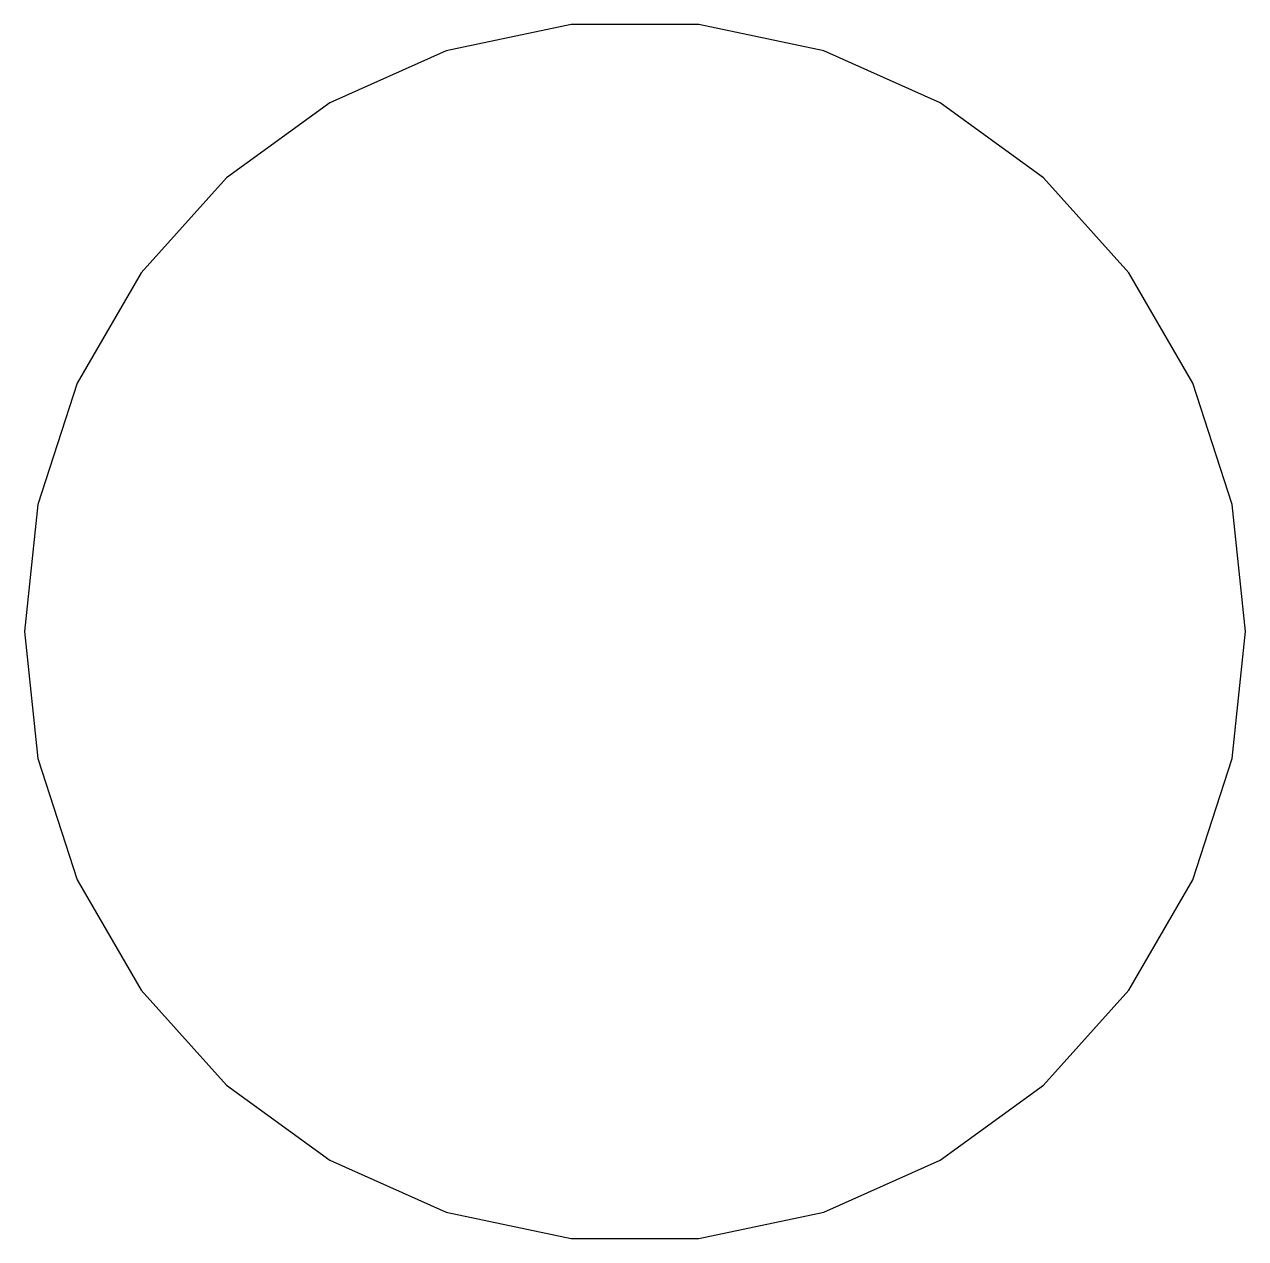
# Model space of a CAD drawing. Header units: metres. Extents: x -100 to 100, y -99 to 99.
import ezdxf

# ---------------------------------------------------------------- set-up
doc = ezdxf.new("R2010")
doc.units = ezdxf.units.M

msp = doc.modelspace()

# ---------------------------------------------------------------- linework, layer by layer
for p, q in [((-10.4528, 99.4522), (-30.9017, 95.1057)), ((10.4528, 99.4522), (-10.4528, 99.4522)), ((30.9017, 95.1057), (10.4528, 99.4522)), ((-30.9017, 95.1057), (-50, 86.6025)), ((50, 86.6025), (30.9017, 95.1057)), ((-50, 86.6025), (-66.9131, 74.3145)), ((66.9131, 74.3145), (50, 86.6025)), ((-66.9131, 74.3145), (-80.9017, 58.7785)), ((80.9017, 58.7785), (66.9131, 74.3145)), ((-80.9017, 58.7785), (-91.3545, 40.6737)), ((91.3545, 40.6737), (80.9017, 58.7785)), ((-91.3545, 40.6737), (-97.8148, 20.7912)), ((97.8148, 20.7912), (91.3545, 40.6737)), ((-97.8148, 20.7912), (-100, 0)), ((100, 0), (97.8148, 20.7912)), ((-100, 0), (-97.8148, -20.7912)), ((97.8148, -20.7912), (100, 0)), ((-97.8148, -20.7912), (-91.3545, -40.6737)), ((91.3545, -40.6737), (97.8148, -20.7912)), ((-91.3545, -40.6737), (-80.9017, -58.7785)), ((80.9017, -58.7785), (91.3545, -40.6737)), ((-80.9017, -58.7785), (-66.9131, -74.3145)), ((66.9131, -74.3145), (80.9017, -58.7785)), ((-66.9131, -74.3145), (-50, -86.6025)), ((50, -86.6025), (66.9131, -74.3145)), ((-50, -86.6025), (-30.9017, -95.1057)), ((30.9017, -95.1057), (50, -86.6025)), ((-30.9017, -95.1057), (-10.4528, -99.4522)), ((10.4528, -99.4522), (30.9017, -95.1057)), ((-10.4528, -99.4522), (10.4528, -99.4522))]:
    msp.add_line(p, q)

doc.saveas('drawing.dxf')
